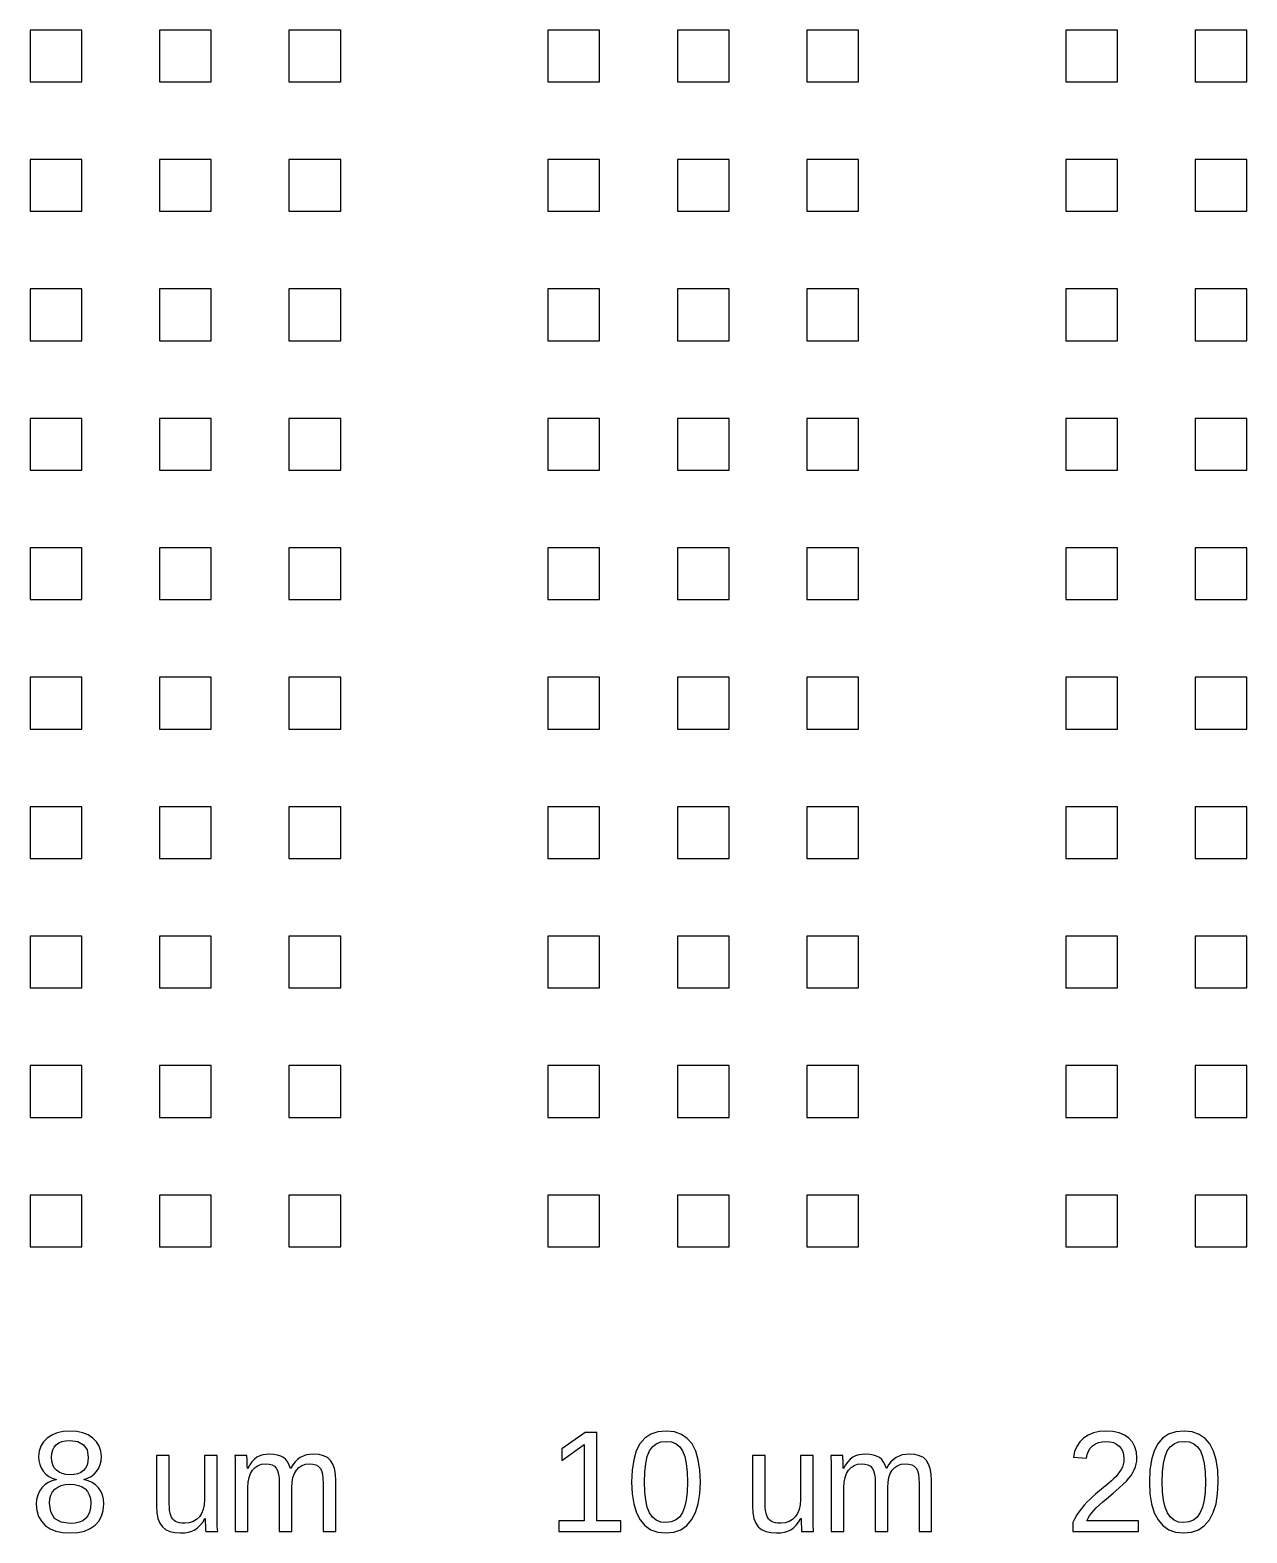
# Model space of a CAD drawing. Header units: metres. Extents: x -21500 to 21500, y -23900 to 23900.
# Drawn here: x 10400 to 15100, y -11905 to -6100 of the extents above; entities that cross this region are included whole.
import ezdxf

# ---------------------------------------------------------------- set-up
doc = ezdxf.new("R2010")
doc.units = ezdxf.units.M

msp = doc.modelspace()

# ---------------------------------------------------------------- linework, layer by layer
for p, q in [((10600, -6100), (10400, -6100)), ((10400, -6100), (10400, -6300)), ((10600, -6300), (10600, -6100)), ((11100, -6100), (10900, -6100)), ((10900, -6100), (10900, -6300)), ((11100, -6300), (11100, -6100)), ((11600, -6100), (11400, -6100)), ((11400, -6100), (11400, -6300)), ((11600, -6300), (11600, -6100)), ((12600, -6100), (12400, -6100)), ((12400, -6100), (12400, -6300)), ((12600, -6300), (12600, -6100)), ((13100, -6100), (12900, -6100)), ((12900, -6100), (12900, -6300)), ((13100, -6300), (13100, -6100)), ((13600, -6100), (13400, -6100)), ((13400, -6100), (13400, -6300)), ((13600, -6300), (13600, -6100)), ((14600, -6100), (14400, -6100)), ((14400, -6100), (14400, -6300)), ((14600, -6300), (14600, -6100)), ((15100, -6100), (14900, -6100)), ((14900, -6100), (14900, -6300)), ((15100, -6300), (15100, -6100)), ((10400, -6300), (10600, -6300)), ((10900, -6300), (11100, -6300)), ((11400, -6300), (11600, -6300)), ((12400, -6300), (12600, -6300)), ((12900, -6300), (13100, -6300)), ((13400, -6300), (13600, -6300)), ((14400, -6300), (14600, -6300)), ((14900, -6300), (15100, -6300)), ((10600, -6600), (10400, -6600)), ((10400, -6600), (10400, -6800)), ((10600, -6800), (10600, -6600)), ((11100, -6600), (10900, -6600)), ((10900, -6600), (10900, -6800)), ((11100, -6800), (11100, -6600)), ((11600, -6600), (11400, -6600)), ((11400, -6600), (11400, -6800)), ((11600, -6800), (11600, -6600)), ((12600, -6600), (12400, -6600)), ((12400, -6600), (12400, -6800)), ((12600, -6800), (12600, -6600)), ((13100, -6600), (12900, -6600)), ((12900, -6600), (12900, -6800)), ((13100, -6800), (13100, -6600)), ((13600, -6600), (13400, -6600)), ((13400, -6600), (13400, -6800)), ((13600, -6800), (13600, -6600)), ((14600, -6600), (14400, -6600)), ((14400, -6600), (14400, -6800)), ((14600, -6800), (14600, -6600)), ((15100, -6600), (14900, -6600)), ((14900, -6600), (14900, -6800)), ((15100, -6800), (15100, -6600)), ((10400, -6800), (10600, -6800)), ((10900, -6800), (11100, -6800)), ((11400, -6800), (11600, -6800)), ((12400, -6800), (12600, -6800)), ((12900, -6800), (13100, -6800)), ((13400, -6800), (13600, -6800)), ((14400, -6800), (14600, -6800)), ((14900, -6800), (15100, -6800)), ((10600, -7100), (10400, -7100)), ((10400, -7100), (10400, -7300)), ((10600, -7300), (10600, -7100)), ((11100, -7100), (10900, -7100)), ((10900, -7100), (10900, -7300)), ((11100, -7300), (11100, -7100)), ((11600, -7100), (11400, -7100)), ((11400, -7100), (11400, -7300)), ((11600, -7300), (11600, -7100)), ((12600, -7100), (12400, -7100)), ((12400, -7100), (12400, -7300)), ((12600, -7300), (12600, -7100)), ((13100, -7100), (12900, -7100)), ((12900, -7100), (12900, -7300)), ((13100, -7300), (13100, -7100)), ((13600, -7100), (13400, -7100)), ((13400, -7100), (13400, -7300)), ((13600, -7300), (13600, -7100)), ((14600, -7100), (14400, -7100)), ((14400, -7100), (14400, -7300)), ((14600, -7300), (14600, -7100)), ((15100, -7100), (14900, -7100)), ((14900, -7100), (14900, -7300)), ((15100, -7300), (15100, -7100)), ((10400, -7300), (10600, -7300)), ((10900, -7300), (11100, -7300)), ((11400, -7300), (11600, -7300)), ((12400, -7300), (12600, -7300)), ((12900, -7300), (13100, -7300)), ((13400, -7300), (13600, -7300)), ((14400, -7300), (14600, -7300)), ((14900, -7300), (15100, -7300)), ((10600, -7600), (10400, -7600)), ((10400, -7600), (10400, -7800)), ((10600, -7800), (10600, -7600)), ((11100, -7600), (10900, -7600)), ((10900, -7600), (10900, -7800)), ((11100, -7800), (11100, -7600)), ((11600, -7600), (11400, -7600)), ((11400, -7600), (11400, -7800)), ((11600, -7800), (11600, -7600)), ((12600, -7600), (12400, -7600)), ((12400, -7600), (12400, -7800)), ((12600, -7800), (12600, -7600)), ((13100, -7600), (12900, -7600)), ((12900, -7600), (12900, -7800)), ((13100, -7800), (13100, -7600)), ((13600, -7600), (13400, -7600)), ((13400, -7600), (13400, -7800)), ((13600, -7800), (13600, -7600)), ((14600, -7600), (14400, -7600)), ((14400, -7600), (14400, -7800)), ((14600, -7800), (14600, -7600)), ((15100, -7600), (14900, -7600)), ((14900, -7600), (14900, -7800)), ((15100, -7800), (15100, -7600)), ((10400, -7800), (10600, -7800)), ((10900, -7800), (11100, -7800)), ((11400, -7800), (11600, -7800)), ((12400, -7800), (12600, -7800)), ((12900, -7800), (13100, -7800)), ((13400, -7800), (13600, -7800)), ((14400, -7800), (14600, -7800)), ((14900, -7800), (15100, -7800)), ((10600, -8100), (10400, -8100)), ((10400, -8100), (10400, -8300)), ((10600, -8300), (10600, -8100)), ((11100, -8100), (10900, -8100)), ((10900, -8100), (10900, -8300)), ((11100, -8300), (11100, -8100)), ((11600, -8100), (11400, -8100)), ((11400, -8100), (11400, -8300)), ((11600, -8300), (11600, -8100)), ((12600, -8100), (12400, -8100)), ((12400, -8100), (12400, -8300)), ((12600, -8300), (12600, -8100)), ((13100, -8100), (12900, -8100)), ((12900, -8100), (12900, -8300)), ((13100, -8300), (13100, -8100)), ((13600, -8100), (13400, -8100)), ((13400, -8100), (13400, -8300)), ((13600, -8300), (13600, -8100)), ((14600, -8100), (14400, -8100)), ((14400, -8100), (14400, -8300)), ((14600, -8300), (14600, -8100)), ((15100, -8100), (14900, -8100)), ((14900, -8100), (14900, -8300)), ((15100, -8300), (15100, -8100)), ((10400, -8300), (10600, -8300)), ((10900, -8300), (11100, -8300)), ((11400, -8300), (11600, -8300)), ((12400, -8300), (12600, -8300)), ((12900, -8300), (13100, -8300)), ((13400, -8300), (13600, -8300)), ((14400, -8300), (14600, -8300)), ((14900, -8300), (15100, -8300)), ((10600, -8600), (10400, -8600)), ((10400, -8600), (10400, -8800)), ((10600, -8800), (10600, -8600)), ((11100, -8600), (10900, -8600)), ((10900, -8600), (10900, -8800)), ((11100, -8800), (11100, -8600)), ((11600, -8600), (11400, -8600)), ((11400, -8600), (11400, -8800)), ((11600, -8800), (11600, -8600)), ((12600, -8600), (12400, -8600)), ((12400, -8600), (12400, -8800)), ((12600, -8800), (12600, -8600)), ((13100, -8600), (12900, -8600)), ((12900, -8600), (12900, -8800)), ((13100, -8800), (13100, -8600)), ((13600, -8600), (13400, -8600)), ((13400, -8600), (13400, -8800)), ((13600, -8800), (13600, -8600)), ((14600, -8600), (14400, -8600)), ((14400, -8600), (14400, -8800)), ((14600, -8800), (14600, -8600)), ((15100, -8600), (14900, -8600)), ((14900, -8600), (14900, -8800)), ((15100, -8800), (15100, -8600)), ((10400, -8800), (10600, -8800)), ((10900, -8800), (11100, -8800)), ((11400, -8800), (11600, -8800)), ((12400, -8800), (12600, -8800)), ((12900, -8800), (13100, -8800)), ((13400, -8800), (13600, -8800)), ((14400, -8800), (14600, -8800)), ((14900, -8800), (15100, -8800)), ((10600, -9100), (10400, -9100)), ((10400, -9100), (10400, -9300)), ((10600, -9300), (10600, -9100)), ((11100, -9100), (10900, -9100)), ((10900, -9100), (10900, -9300)), ((11100, -9300), (11100, -9100)), ((11600, -9100), (11400, -9100)), ((11400, -9100), (11400, -9300)), ((11600, -9300), (11600, -9100)), ((12600, -9100), (12400, -9100)), ((12400, -9100), (12400, -9300)), ((12600, -9300), (12600, -9100)), ((13100, -9100), (12900, -9100)), ((12900, -9100), (12900, -9300)), ((13100, -9300), (13100, -9100)), ((13600, -9100), (13400, -9100)), ((13400, -9100), (13400, -9300)), ((13600, -9300), (13600, -9100)), ((14600, -9100), (14400, -9100)), ((14400, -9100), (14400, -9300)), ((14600, -9300), (14600, -9100)), ((15100, -9100), (14900, -9100)), ((14900, -9100), (14900, -9300)), ((15100, -9300), (15100, -9100)), ((10400, -9300), (10600, -9300)), ((10900, -9300), (11100, -9300)), ((11400, -9300), (11600, -9300)), ((12400, -9300), (12600, -9300)), ((12900, -9300), (13100, -9300)), ((13400, -9300), (13600, -9300)), ((14400, -9300), (14600, -9300)), ((14900, -9300), (15100, -9300)), ((10600, -9600), (10400, -9600)), ((10400, -9600), (10400, -9800)), ((10600, -9800), (10600, -9600)), ((11100, -9600), (10900, -9600)), ((10900, -9600), (10900, -9800)), ((11100, -9800), (11100, -9600)), ((11600, -9600), (11400, -9600)), ((11400, -9600), (11400, -9800)), ((11600, -9800), (11600, -9600)), ((12600, -9600), (12400, -9600)), ((12400, -9600), (12400, -9800)), ((12600, -9800), (12600, -9600)), ((13100, -9600), (12900, -9600)), ((12900, -9600), (12900, -9800)), ((13100, -9800), (13100, -9600)), ((13600, -9600), (13400, -9600)), ((13400, -9600), (13400, -9800)), ((13600, -9800), (13600, -9600)), ((14600, -9600), (14400, -9600)), ((14400, -9600), (14400, -9800)), ((14600, -9800), (14600, -9600)), ((15100, -9600), (14900, -9600)), ((14900, -9600), (14900, -9800)), ((15100, -9800), (15100, -9600)), ((10400, -9800), (10600, -9800)), ((10900, -9800), (11100, -9800)), ((11400, -9800), (11600, -9800)), ((12400, -9800), (12600, -9800)), ((12900, -9800), (13100, -9800)), ((13400, -9800), (13600, -9800)), ((14400, -9800), (14600, -9800)), ((14900, -9800), (15100, -9800)), ((10600, -10100), (10400, -10100)), ((10400, -10100), (10400, -10300)), ((10600, -10300), (10600, -10100)), ((11100, -10100), (10900, -10100)), ((10900, -10100), (10900, -10300)), ((11100, -10300), (11100, -10100)), ((11600, -10100), (11400, -10100)), ((11400, -10100), (11400, -10300)), ((11600, -10300), (11600, -10100)), ((12600, -10100), (12400, -10100)), ((12400, -10100), (12400, -10300)), ((12600, -10300), (12600, -10100)), ((13100, -10100), (12900, -10100)), ((12900, -10100), (12900, -10300)), ((13100, -10300), (13100, -10100)), ((13600, -10100), (13400, -10100)), ((13400, -10100), (13400, -10300)), ((13600, -10300), (13600, -10100)), ((14600, -10100), (14400, -10100)), ((14400, -10100), (14400, -10300)), ((14600, -10300), (14600, -10100)), ((15100, -10100), (14900, -10100)), ((14900, -10100), (14900, -10300)), ((15100, -10300), (15100, -10100)), ((10400, -10300), (10600, -10300)), ((10900, -10300), (11100, -10300)), ((11400, -10300), (11600, -10300)), ((12400, -10300), (12600, -10300)), ((12900, -10300), (13100, -10300)), ((13400, -10300), (13600, -10300)), ((14400, -10300), (14600, -10300)), ((14900, -10300), (15100, -10300)), ((10600, -10600), (10400, -10600)), ((10400, -10600), (10400, -10800)), ((10600, -10800), (10600, -10600)), ((11100, -10600), (10900, -10600)), ((10900, -10600), (10900, -10800)), ((11100, -10800), (11100, -10600)), ((11600, -10600), (11400, -10600)), ((11400, -10600), (11400, -10800)), ((11600, -10800), (11600, -10600)), ((12600, -10600), (12400, -10600)), ((12400, -10600), (12400, -10800)), ((12600, -10800), (12600, -10600)), ((13100, -10600), (12900, -10600)), ((12900, -10600), (12900, -10800)), ((13100, -10800), (13100, -10600)), ((13600, -10600), (13400, -10600)), ((13400, -10600), (13400, -10800)), ((13600, -10800), (13600, -10600)), ((14600, -10600), (14400, -10600)), ((14400, -10600), (14400, -10800)), ((14600, -10800), (14600, -10600)), ((15100, -10600), (14900, -10600)), ((14900, -10600), (14900, -10800)), ((15100, -10800), (15100, -10600)), ((10400, -10800), (10600, -10800)), ((10900, -10800), (11100, -10800)), ((11400, -10800), (11600, -10800)), ((12400, -10800), (12600, -10800)), ((12900, -10800), (13100, -10800)), ((13400, -10800), (13600, -10800)), ((14400, -10800), (14600, -10800)), ((14900, -10800), (15100, -10800)), ((10465.8, -11539.2), (10451.5, -11553.8)), ((10483.5, -11527.3), (10465.8, -11539.2)), ((10504.1, -11518.9), (10483.5, -11527.3)), ((10527.4, -11513.8), (10504.1, -11518.9)), ((10511.1, -11557.6), (10523.2, -11552.5)), ((10523.2, -11552.5), (10537.3, -11549.4)), ((10553.5, -11512.1), (10527.4, -11513.8)), ((10537.3, -11549.4), (10553.5, -11548.4)), ((10580.3, -11513.7), (10553.5, -11512.1)), ((10553.5, -11548.4), (10584.6, -11552.5)), ((10604, -11518.7), (10580.3, -11513.7)), ((10584.6, -11552.5), (10606.9, -11564.6)), ((10624.8, -11527), (10604, -11518.7)), ((10642.7, -11538.7), (10624.8, -11527)), ((10657, -11553.1), (10642.7, -11538.7)), ((12543.8, -11517.8), (12453.4, -11579.9)), ((12588.8, -11517.8), (12543.8, -11517.8)), ((12588.8, -11858.5), (12588.8, -11517.8)), ((12774, -11539.7), (12755.6, -11561.2)), ((12797.1, -11524.3), (12774, -11539.7)), ((12824.8, -11515.1), (12797.1, -11524.3)), ((12857.2, -11512.1), (12824.8, -11515.1)), ((12836.2, -11554), (12857.2, -11551.7)), ((12888.7, -11515.2), (12857.2, -11512.1)), ((12857.2, -11551.7), (12877.6, -11554)), ((12915.9, -11524.5), (12888.7, -11515.2)), ((12938.6, -11540), (12915.9, -11524.5)), ((12956.9, -11561.7), (12938.6, -11540)), ((14469, -11539.2), (14454, -11553.9)), ((14487, -11527.3), (14469, -11539.2)), ((14507.3, -11518.9), (14487, -11527.3)), ((14530.1, -11513.8), (14507.3, -11518.9)), ((14555.2, -11512.1), (14530.1, -11513.8)), ((14540.3, -11553.3), (14555.2, -11552.2)), ((14582.4, -11513.8), (14555.2, -11512.1)), ((14555.2, -11552.2), (14570.7, -11553.3)), ((14606.3, -11518.9), (14582.4, -11513.8)), ((14626.8, -11527.4), (14606.3, -11518.9)), ((14644, -11539.3), (14626.8, -11527.4)), ((14657.6, -11554.4), (14644, -11539.3)), ((14774, -11539.7), (14755.6, -11561.2)), ((14797.1, -11524.3), (14774, -11539.7)), ((14824.8, -11515.1), (14797.1, -11524.3)), ((14857.2, -11512.1), (14824.8, -11515.1)), ((14836.2, -11554), (14857.2, -11551.7)), ((14888.7, -11515.2), (14857.2, -11512.1)), ((14857.2, -11551.7), (14877.6, -11554)), ((14915.9, -11524.5), (14888.7, -11515.2)), ((14938.6, -11540), (14915.9, -11524.5)), ((14956.9, -11561.7), (14938.6, -11540)), ((10435.1, -11589.2), (10433.1, -11610)), ((10433.1, -11610), (10434.2, -11625.9)), ((10441.3, -11570.5), (10435.1, -11589.2)), ((10451.5, -11553.8), (10441.3, -11570.5)), ((10483, -11613.3), (10484.1, -11598.1)), ((10484.1, -11598.1), (10487.5, -11585)), ((10487.5, -11585), (10493.2, -11573.8)), ((10493.2, -11573.8), (10501.1, -11564.7)), ((10501.1, -11564.7), (10511.1, -11557.6)), ((10606.9, -11564.6), (10620.2, -11584.9)), ((10620.2, -11584.9), (10624.6, -11613.3)), ((10667.2, -11569.9), (10657, -11553.1)), ((10673.3, -11589.1), (10667.2, -11569.9)), ((10675.3, -11610.5), (10673.3, -11589.1)), ((10674.2, -11626.4), (10675.3, -11610.5)), ((10937.6, -11606.5), (10888.5, -11606.5)), ((10888.5, -11606.5), (10888.5, -11802.1)), ((10937.6, -11792.6), (10937.6, -11606.5)), ((11122.9, -11606.5), (11074.1, -11606.5)), ((11074.1, -11606.5), (11074.1, -11776.6)), ((11122.9, -11837.3), (11122.9, -11606.5)), ((11237.2, -11606.5), (11191.1, -11606.5)), ((11191.1, -11606.5), (11191.8, -11614.7)), ((11237.3, -11607.4), (11237.2, -11606.5)), ((11237.5, -11609), (11237.3, -11607.4)), ((11237.6, -11611.1), (11237.5, -11609)), ((11287, -11607.9), (11276.3, -11613.3)), ((11298.9, -11604.1), (11287, -11607.9)), ((11311.8, -11601.8), (11298.9, -11604.1)), ((11325.9, -11601), (11311.8, -11601.8)), ((11341.7, -11601.9), (11325.9, -11601)), ((11355.8, -11604.4), (11341.7, -11601.9)), ((11368.1, -11608.5), (11355.8, -11604.4)), ((11378.7, -11614.3), (11368.1, -11608.5)), ((11454.6, -11608.4), (11443.2, -11614.1)), ((11467.1, -11604.3), (11454.6, -11608.4)), ((11480.7, -11601.9), (11467.1, -11604.3)), ((11495.5, -11601), (11480.7, -11601.9)), ((11516.2, -11602.6), (11495.5, -11601)), ((11533.9, -11607.1), (11516.2, -11602.6)), ((11548.5, -11614.6), (11533.9, -11607.1)), ((12453.4, -11626), (12539.7, -11564.4)), ((12453.4, -11579.9), (12453.4, -11626)), ((12539.7, -11564.4), (12539.7, -11858.5)), ((12741.5, -11588.8), (12731.5, -11622.6)), ((12755.6, -11561.2), (12741.5, -11588.8)), ((12777.7, -11636.7), (12783.9, -11609.6)), ((12783.9, -11609.6), (12792.5, -11588.3)), ((12792.5, -11588.3), (12803.9, -11572.3)), ((12803.9, -11572.3), (12818.5, -11560.8)), ((12818.5, -11560.8), (12836.2, -11554)), ((12877.6, -11554), (12894.9, -11561)), ((12894.9, -11561), (12909.1, -11572.6)), ((12909.1, -11572.6), (12920.2, -11588.8)), ((12920.2, -11588.8), (12928.6, -11610.3)), ((12928.6, -11610.3), (12934.6, -11637.4)), ((12970.9, -11589.5), (12956.9, -11561.7)), ((12981, -11623.3), (12970.9, -11589.5)), ((13239.4, -11606.5), (13190.3, -11606.5)), ((13190.3, -11606.5), (13190.3, -11802.1)), ((13239.4, -11792.6), (13239.4, -11606.5)), ((13424.7, -11606.5), (13375.8, -11606.5)), ((13375.8, -11606.5), (13375.8, -11776.6)), ((13424.7, -11837.3), (13424.7, -11606.5)), ((13538.9, -11606.5), (13492.8, -11606.5)), ((13492.8, -11606.5), (13493.5, -11614.7)), ((13539.1, -11607.4), (13538.9, -11606.5)), ((13539.2, -11609), (13539.1, -11607.4)), ((13539.3, -11611.1), (13539.2, -11609)), ((13588.7, -11607.9), (13578, -11613.3)), ((13600.6, -11604.1), (13588.7, -11607.9)), ((13613.6, -11601.8), (13600.6, -11604.1)), ((13627.7, -11601), (13613.6, -11601.8)), ((13643.5, -11601.9), (13627.7, -11601)), ((13657.5, -11604.4), (13643.5, -11601.9)), ((13669.8, -11608.5), (13657.5, -11604.4)), ((13680.4, -11614.3), (13669.8, -11608.5)), ((13756.3, -11608.4), (13745, -11614.1)), ((13768.8, -11604.3), (13756.3, -11608.4)), ((13782.4, -11601.9), (13768.8, -11604.3)), ((13797.2, -11601), (13782.4, -11601.9)), ((13817.9, -11602.6), (13797.2, -11601)), ((13835.6, -11607.1), (13817.9, -11602.6)), ((13850.3, -11614.6), (13835.6, -11607.1)), ((14434.6, -11590.4), (14430.1, -11612.2)), ((14442.6, -11571), (14434.6, -11590.4)), ((14454, -11553.9), (14442.6, -11571)), ((14480, -11616.8), (14482.8, -11602.3)), ((14482.8, -11602.3), (14487.7, -11589.6)), ((14487.7, -11589.6), (14494.7, -11578.5)), ((14494.7, -11578.5), (14503.8, -11569.2)), ((14503.8, -11569.2), (14514.6, -11561.8)), ((14514.6, -11561.8), (14526.7, -11556.5)), ((14526.7, -11556.5), (14540.3, -11553.3)), ((14570.7, -11553.3), (14584.4, -11556.6)), ((14584.4, -11556.6), (14596.3, -11562)), ((14596.3, -11562), (14606.4, -11569.6)), ((14606.4, -11569.6), (14614.5, -11579.1)), ((14614.5, -11579.1), (14620.3, -11590.5)), ((14620.3, -11590.5), (14623.7, -11603.6)), ((14623.7, -11603.6), (14624.9, -11618.4)), ((14667.3, -11572.3), (14657.6, -11554.4)), ((14673.1, -11593.1), (14667.3, -11572.3)), ((14675.1, -11616.8), (14673.1, -11593.1)), ((14741.5, -11588.8), (14731.5, -11622.6)), ((14755.6, -11561.2), (14741.5, -11588.8)), ((14777.7, -11636.7), (14783.9, -11609.6)), ((14783.9, -11609.6), (14792.5, -11588.3)), ((14792.5, -11588.3), (14803.9, -11572.3)), ((14803.9, -11572.3), (14818.5, -11560.8)), ((14818.5, -11560.8), (14836.2, -11554)), ((14877.6, -11554), (14894.9, -11561)), ((14894.9, -11561), (14909.1, -11572.6)), ((14909.1, -11572.6), (14920.2, -11588.8)), ((14920.2, -11588.8), (14928.6, -11610.3)), ((14928.6, -11610.3), (14934.6, -11637.4)), ((14970.9, -11589.5), (14956.9, -11561.7)), ((14981, -11623.3), (14970.9, -11589.5)), ((10434.2, -11625.9), (10437.6, -11640.7)), ((10437.6, -11640.7), (10443.2, -11654.5)), ((10443.2, -11654.5), (10451.1, -11667.2)), ((10451.1, -11667.2), (10461, -11678.4)), ((10484.2, -11628.7), (10483, -11613.3)), ((10487.7, -11642.2), (10484.2, -11628.7)), ((10493.5, -11653.7), (10487.7, -11642.2)), ((10501.6, -11663.3), (10493.5, -11653.7)), ((10511.8, -11670.8), (10501.6, -11663.3)), ((10606.6, -11664.7), (10596.5, -11671.6)), ((10614.5, -11655.5), (10606.6, -11664.7)), ((10620.1, -11643.9), (10614.5, -11655.5)), ((10623.5, -11629.8), (10620.1, -11643.9)), ((10624.6, -11613.3), (10623.5, -11629.8)), ((10647.3, -11678.9), (10657.2, -11667.8)), ((10657.2, -11667.8), (10665.1, -11655.1)), ((10665.1, -11655.1), (10670.8, -11641.3)), ((10670.8, -11641.3), (10674.2, -11626.4)), ((11191.8, -11614.7), (11192.3, -11627.8)), ((11192.3, -11627.8), (11192.6, -11646)), ((11192.6, -11646), (11192.7, -11669.1)), ((11237.8, -11613.8), (11237.6, -11611.1)), ((11237.9, -11616.9), (11237.8, -11613.8)), ((11238.1, -11620.2), (11237.9, -11616.9)), ((11238.2, -11623.7), (11238.1, -11620.2)), ((11238.4, -11627.5), (11238.2, -11623.7)), ((11238.6, -11632.2), (11238.4, -11627.5)), ((11238.9, -11638.7), (11238.6, -11632.2)), ((11239.1, -11646.8), (11238.9, -11638.7)), ((11239.4, -11656.7), (11239.1, -11646.8)), ((11240.2, -11656.7), (11239.4, -11656.7)), ((11248.3, -11642.2), (11240.2, -11656.7)), ((11257.1, -11630.2), (11248.3, -11642.2)), ((11251.5, -11675.8), (11259.5, -11662.6)), ((11266.4, -11620.5), (11257.1, -11630.2)), ((11259.5, -11662.6), (11269.4, -11652.2)), ((11276.3, -11613.3), (11266.4, -11620.5)), ((11269.4, -11652.2), (11280.9, -11644.7)), ((11280.9, -11644.7), (11294, -11640.2)), ((11294, -11640.2), (11308.8, -11638.8)), ((11308.8, -11638.8), (11322.9, -11639.8)), ((11322.9, -11639.8), (11334.5, -11642.8)), ((11334.5, -11642.8), (11343.9, -11647.9)), ((11343.9, -11647.9), (11350.9, -11655)), ((11350.9, -11655), (11356, -11664.8)), ((11356, -11664.8), (11359.6, -11677.9)), ((11387.6, -11622), (11378.7, -11614.3)), ((11395.1, -11631.6), (11387.6, -11622)), ((11401.1, -11643.1), (11395.1, -11631.6)), ((11405.7, -11656.7), (11401.1, -11643.1)), ((11406.5, -11656.7), (11405.7, -11656.7)), ((11414.5, -11642.9), (11406.5, -11656.7)), ((11423.3, -11631.2), (11414.5, -11642.9)), ((11420.8, -11675.6), (11428.6, -11662.5)), ((11432.9, -11621.6), (11423.3, -11631.2)), ((11428.6, -11662.5), (11438.4, -11652.1)), ((11443.2, -11614.1), (11432.9, -11621.6)), ((11438.4, -11652.1), (11449.9, -11644.7)), ((11449.9, -11644.7), (11463.3, -11640.2)), ((11463.3, -11640.2), (11478.4, -11638.8)), ((11478.4, -11638.8), (11492.4, -11639.8)), ((11492.4, -11639.8), (11504.1, -11642.8)), ((11504.1, -11642.8), (11513.4, -11647.9)), ((11513.4, -11647.9), (11520.4, -11655)), ((11520.4, -11655), (11525.5, -11664.8)), ((11525.5, -11664.8), (11529.2, -11677.9)), ((11560.2, -11625.2), (11548.5, -11614.6)), ((11569, -11639.2), (11560.2, -11625.2)), ((11575.3, -11657.1), (11569, -11639.2)), ((11579.1, -11678.8), (11575.3, -11657.1)), ((12725.4, -11662.6), (12723.4, -11708.7)), ((12731.5, -11622.6), (12725.4, -11662.6)), ((12774, -11669.8), (12777.7, -11636.7)), ((12934.6, -11637.4), (12938.2, -11670.2)), ((12987, -11663), (12981, -11623.3)), ((12989, -11708.7), (12987, -11663)), ((13493.5, -11614.7), (13494, -11627.8)), ((13494, -11627.8), (13494.4, -11646)), ((13494.4, -11646), (13494.5, -11669.1)), ((13539.5, -11613.8), (13539.3, -11611.1)), ((13539.6, -11616.9), (13539.5, -11613.8)), ((13539.8, -11620.2), (13539.6, -11616.9)), ((13540, -11623.7), (13539.8, -11620.2)), ((13540.2, -11627.5), (13540, -11623.7)), ((13540.4, -11632.2), (13540.2, -11627.5)), ((13540.6, -11638.7), (13540.4, -11632.2)), ((13540.9, -11646.8), (13540.6, -11638.7)), ((13541.1, -11656.7), (13540.9, -11646.8)), ((13541.9, -11656.7), (13541.1, -11656.7)), ((13550.1, -11642.2), (13541.9, -11656.7)), ((13558.8, -11630.2), (13550.1, -11642.2)), ((13553.2, -11675.8), (13561.2, -11662.6)), ((13568.1, -11620.5), (13558.8, -11630.2)), ((13561.2, -11662.6), (13571.1, -11652.2)), ((13578, -11613.3), (13568.1, -11620.5)), ((13571.1, -11652.2), (13582.6, -11644.7)), ((13582.6, -11644.7), (13595.8, -11640.2)), ((13595.8, -11640.2), (13610.6, -11638.8)), ((13610.6, -11638.8), (13624.6, -11639.8)), ((13624.6, -11639.8), (13636.3, -11642.8)), ((13636.3, -11642.8), (13645.6, -11647.9)), ((13645.6, -11647.9), (13652.6, -11655)), ((13652.6, -11655), (13657.7, -11664.8)), ((13657.7, -11664.8), (13661.4, -11677.9)), ((13689.4, -11622), (13680.4, -11614.3)), ((13696.9, -11631.6), (13689.4, -11622)), ((13702.9, -11643.1), (13696.9, -11631.6)), ((13707.4, -11656.7), (13702.9, -11643.1)), ((13708.2, -11656.7), (13707.4, -11656.7)), ((13716.2, -11642.9), (13708.2, -11656.7)), ((13725, -11631.2), (13716.2, -11642.9)), ((13722.6, -11675.6), (13730.3, -11662.5)), ((13734.6, -11621.6), (13725, -11631.2)), ((13730.3, -11662.5), (13740.1, -11652.1)), ((13745, -11614.1), (13734.6, -11621.6)), ((13740.1, -11652.1), (13751.7, -11644.7)), ((13751.7, -11644.7), (13765, -11640.2)), ((13765, -11640.2), (13780.1, -11638.8)), ((13780.1, -11638.8), (13794.1, -11639.8)), ((13794.1, -11639.8), (13805.8, -11642.8)), ((13805.8, -11642.8), (13815.2, -11647.9)), ((13815.2, -11647.9), (13822.2, -11655)), ((13822.2, -11655), (13827.3, -11664.8)), ((13827.3, -11664.8), (13830.9, -11677.9)), ((13861.9, -11625.2), (13850.3, -11614.6)), ((13870.7, -11639.2), (13861.9, -11625.2)), ((13877.1, -11657.1), (13870.7, -11639.2)), ((13880.9, -11678.8), (13877.1, -11657.1)), ((14430.1, -11612.2), (14480, -11616.8)), ((14614.2, -11660.2), (14608.4, -11669.3)), ((14618.9, -11650.7), (14614.2, -11660.2)), ((14622.2, -11640.5), (14618.9, -11650.7)), ((14624.2, -11629.8), (14622.2, -11640.5)), ((14624.9, -11618.4), (14624.2, -11629.8)), ((14659.2, -11672), (14664.9, -11661)), ((14664.9, -11661), (14669.4, -11650)), ((14669.4, -11650), (14672.5, -11639)), ((14672.5, -11639), (14674.4, -11627.9)), ((14674.4, -11627.9), (14675.1, -11616.8)), ((14725.4, -11662.6), (14723.4, -11708.7)), ((14731.5, -11622.6), (14725.4, -11662.6)), ((14774, -11669.8), (14777.7, -11636.7)), ((14934.6, -11637.4), (14938.2, -11670.2)), ((14987, -11663), (14981, -11623.3)), ((14989, -11708.7), (14987, -11663)), ((10457, -11719.5), (10445.6, -11731)), ((10470, -11710.5), (10457, -11719.5)), ((10461, -11678.4), (10472.5, -11687.4)), ((10484.4, -11704), (10470, -11710.5)), ((10472.5, -11687.4), (10485.6, -11694.3)), ((10500.4, -11700.1), (10484.4, -11704)), ((10485.6, -11694.3), (10500.4, -11699)), ((10500.4, -11699), (10500.4, -11700.1)), ((10507, -11728.1), (10520.4, -11722)), ((10524, -11676.2), (10511.8, -11670.8)), ((10520.4, -11722), (10536, -11718.4)), ((10538.1, -11679.5), (10524, -11676.2)), ((10536, -11718.4), (10553.5, -11717.2)), ((10554.1, -11680.5), (10538.1, -11679.5)), ((10553.5, -11717.2), (10571.6, -11718.3)), ((10570.3, -11679.5), (10554.1, -11680.5)), ((10584.4, -11676.6), (10570.3, -11679.5)), ((10571.6, -11718.3), (10587.5, -11721.7)), ((10596.5, -11671.6), (10584.4, -11676.6)), ((10587.5, -11721.7), (10601.3, -11727.3)), ((10607.5, -11698.4), (10622.4, -11694.2)), ((10607.5, -11699.5), (10607.5, -11698.4)), ((10624.8, -11703.7), (10607.5, -11699.5)), ((10622.4, -11694.2), (10635.7, -11687.7)), ((10640.1, -11710.3), (10624.8, -11703.7)), ((10635.7, -11687.7), (10647.3, -11678.9)), ((10653.3, -11719.2), (10640.1, -11710.3)), ((10664.5, -11730.6), (10653.3, -11719.2)), ((11192.7, -11669.1), (11192.7, -11900)), ((11241.3, -11729.9), (11242.4, -11709.4)), ((11242.4, -11709.4), (11245.8, -11691.4)), ((11245.8, -11691.4), (11251.5, -11675.8)), ((11359.6, -11677.9), (11361.8, -11694.3)), ((11361.8, -11694.3), (11362.5, -11713.9)), ((11362.5, -11713.9), (11362.5, -11900)), ((11410.8, -11729.9), (11411.9, -11709.3)), ((11411.9, -11709.3), (11415.3, -11691.2)), ((11415.3, -11691.2), (11420.8, -11675.6)), ((11529.2, -11677.9), (11531.4, -11694.3)), ((11531.4, -11694.3), (11532.1, -11713.9)), ((11532.1, -11713.9), (11532.1, -11900)), ((11580.4, -11704.4), (11579.1, -11678.8)), ((11580.4, -11900), (11580.4, -11704.4)), ((12723.4, -11708.7), (12725.5, -11754)), ((12772.8, -11708.7), (12774, -11669.8)), ((12774.1, -11746.7), (12772.8, -11708.7)), ((12939.4, -11708.7), (12938.1, -11746)), ((12938.2, -11670.2), (12939.4, -11708.7)), ((12986.9, -11753.8), (12989, -11708.7)), ((13494.5, -11669.1), (13494.5, -11900)), ((13543, -11729.9), (13544.1, -11709.4)), ((13544.1, -11709.4), (13547.6, -11691.4)), ((13547.6, -11691.4), (13553.2, -11675.8)), ((13661.4, -11677.9), (13663.5, -11694.3)), ((13663.5, -11694.3), (13664.3, -11713.9)), ((13664.3, -11713.9), (13664.3, -11900)), ((13712.6, -11729.9), (13713.7, -11709.3)), ((13713.7, -11709.3), (13717, -11691.2)), ((13717, -11691.2), (13722.6, -11675.6)), ((13830.9, -11677.9), (13833.1, -11694.3)), ((13833.1, -11694.3), (13833.8, -11713.9)), ((13833.8, -11713.9), (13833.8, -11900)), ((13882.1, -11704.4), (13880.9, -11678.8)), ((13882.1, -11900), (13882.1, -11704.4)), ((14557.7, -11720.7), (14547.2, -11729.1)), ((14567.7, -11712.3), (14557.7, -11720.7)), ((14577.2, -11703.9), (14567.7, -11712.3)), ((14586.1, -11695.5), (14577.2, -11703.9)), ((14594.4, -11686.9), (14586.1, -11695.5)), ((14601.8, -11678.2), (14594.4, -11686.9)), ((14608.4, -11669.3), (14601.8, -11678.2)), ((14605.4, -11733), (14622.3, -11717.4)), ((14622.3, -11717.4), (14634.7, -11704.9)), ((14634.7, -11704.9), (14644.1, -11694)), ((14644.1, -11694), (14652.3, -11683)), ((14652.3, -11683), (14659.2, -11672)), ((14723.4, -11708.7), (14725.5, -11754)), ((14772.8, -11708.7), (14774, -11669.8)), ((14774.1, -11746.7), (14772.8, -11708.7)), ((14939.4, -11708.7), (14938.1, -11746)), ((14938.2, -11670.2), (14939.4, -11708.7)), ((14986.9, -11753.8), (14989, -11708.7)), ((10425.5, -11776), (10424.1, -11793.9)), ((10429.5, -11759.5), (10425.5, -11776)), ((10436.2, -11744.5), (10429.5, -11759.5)), ((10445.6, -11731), (10436.2, -11744.5)), ((10474.6, -11789.9), (10475.9, -11773.8)), ((10475.9, -11773.8), (10479.8, -11759.6)), ((10479.8, -11759.6), (10486.4, -11747.2)), ((10486.4, -11747.2), (10495.5, -11736.6)), ((10495.5, -11736.6), (10507, -11728.1)), ((10601.3, -11727.3), (10613, -11735.2)), ((10613, -11735.2), (10622.2, -11745.3)), ((10622.2, -11745.3), (10628.8, -11757.6)), ((10628.8, -11757.6), (10632.8, -11772.1)), ((10632.8, -11772.1), (10634.1, -11788.8)), ((10673.4, -11743.9), (10664.5, -11730.6)), ((10679.8, -11758.8), (10673.4, -11743.9)), ((10683.6, -11775.3), (10679.8, -11758.8)), ((10684.8, -11793.4), (10683.6, -11775.3)), ((11074.1, -11776.6), (11072.8, -11796.8)), ((11241.3, -11900), (11241.3, -11729.9)), ((11410.8, -11900), (11410.8, -11729.9)), ((12725.5, -11754), (12731.7, -11793.5)), ((12777.8, -11779.2), (12774.1, -11746.7)), ((12784, -11806.3), (12777.8, -11779.2)), ((12934.4, -11778.2), (12928.1, -11805.2)), ((12938.1, -11746), (12934.4, -11778.2)), ((12980.6, -11793.2), (12986.9, -11753.8)), ((13375.8, -11776.6), (13374.6, -11796.8)), ((13543, -11900), (13543, -11729.9)), ((13712.6, -11900), (13712.6, -11729.9)), ((14492.8, -11775.7), (14482.2, -11786.4)), ((14503.6, -11765.6), (14492.8, -11775.7)), ((14514.6, -11755.9), (14503.6, -11765.6)), ((14525.5, -11746.6), (14514.6, -11755.9)), ((14536.4, -11737.7), (14525.5, -11746.6)), ((14547.2, -11729.1), (14536.4, -11737.7)), ((14543.1, -11785.5), (14557.9, -11773)), ((14557.9, -11773), (14583.9, -11751.5)), ((14583.9, -11751.5), (14605.4, -11733)), ((14725.5, -11754), (14731.7, -11793.5)), ((14777.8, -11779.2), (14774.1, -11746.7)), ((14784, -11806.3), (14777.8, -11779.2)), ((14934.4, -11778.2), (14928.1, -11805.2)), ((14938.1, -11746), (14934.4, -11778.2)), ((14980.6, -11793.2), (14986.9, -11753.8)), ((10424.1, -11793.9), (10426.3, -11819.1)), ((10426.3, -11819.1), (10432.8, -11841.3)), ((10432.8, -11841.3), (10443.6, -11860.4)), ((10479.6, -11824.4), (10474.6, -11789.9)), ((10494.7, -11849.1), (10479.6, -11824.4)), ((10623.1, -11838.7), (10614.6, -11849.7)), ((10629.2, -11824.9), (10623.1, -11838.7)), ((10632.9, -11808.2), (10629.2, -11824.9)), ((10634.1, -11788.8), (10632.9, -11808.2)), ((10665.9, -11859.6), (10676.4, -11840.5)), ((10676.4, -11840.5), (10682.7, -11818.4)), ((10682.7, -11818.4), (10684.8, -11793.4)), ((10888.5, -11802.1), (10889.9, -11827.8)), ((10889.9, -11827.8), (10894.1, -11849.6)), ((10938, -11806.3), (10937.6, -11792.6)), ((10939.1, -11818.3), (10938, -11806.3)), ((10940.9, -11828.8), (10939.1, -11818.3)), ((10943.3, -11837.6), (10940.9, -11828.8)), ((10946.6, -11845), (10943.3, -11837.6)), ((11062.7, -11830.3), (11053.8, -11843.6)), ((11069, -11814.7), (11062.7, -11830.3)), ((11072.8, -11796.8), (11069, -11814.7)), ((11123, -11860.5), (11122.9, -11837.3)), ((12731.7, -11793.5), (12742.1, -11827.3)), ((12742.1, -11827.3), (12756.5, -11855.2)), ((12792.7, -11827.8), (12784, -11806.3)), ((12804.2, -11844.3), (12792.7, -11827.8)), ((12919.3, -11827), (12907.8, -11843.9)), ((12928.1, -11805.2), (12919.3, -11827)), ((12955.2, -11855), (12970, -11826.9)), ((12970, -11826.9), (12980.6, -11793.2)), ((13190.3, -11802.1), (13191.7, -11827.8)), ((13191.7, -11827.8), (13195.9, -11849.6)), ((13239.7, -11806.3), (13239.4, -11792.6)), ((13240.8, -11818.3), (13239.7, -11806.3)), ((13242.6, -11828.8), (13240.8, -11818.3)), ((13245.1, -11837.6), (13242.6, -11828.8)), ((13248.3, -11845), (13245.1, -11837.6)), ((13364.4, -11830.3), (13355.5, -11843.6)), ((13370.7, -11814.7), (13364.4, -11830.3)), ((13374.6, -11796.8), (13370.7, -11814.7)), ((13424.8, -11860.5), (13424.7, -11837.3)), ((14443.3, -11835.7), (14435.2, -11850.1)), ((14452.1, -11822.1), (14443.3, -11835.7)), ((14461.7, -11809.5), (14452.1, -11822.1)), ((14471.8, -11797.7), (14461.7, -11809.5)), ((14482.2, -11786.4), (14471.8, -11797.7)), ((14486.4, -11848.9), (14492.4, -11839.1)), ((14492.4, -11839.1), (14499.7, -11829.2)), ((14499.7, -11829.2), (14508.2, -11819)), ((14508.2, -11819), (14518.3, -11808.5)), ((14518.3, -11808.5), (14529.9, -11797.3)), ((14529.9, -11797.3), (14543.1, -11785.5)), ((14731.7, -11793.5), (14742.1, -11827.3)), ((14742.1, -11827.3), (14756.5, -11855.2)), ((14792.7, -11827.8), (14784, -11806.3)), ((14804.2, -11844.3), (14792.7, -11827.8)), ((14919.3, -11827), (14907.8, -11843.9)), ((14928.1, -11805.2), (14919.3, -11827)), ((14955.2, -11855), (14970, -11826.9)), ((14970, -11826.9), (14980.6, -11793.2)), ((10443.6, -11860.4), (10458.7, -11876.4)), ((10458.7, -11876.4), (10477.7, -11889.1)), ((10477.7, -11889.1), (10500, -11898.2)), ((10519.9, -11863.9), (10494.7, -11849.1)), ((10500, -11898.2), (10525.6, -11903.6)), ((10555.2, -11868.8), (10519.9, -11863.9)), ((10573.8, -11867.6), (10555.2, -11868.8)), ((10590, -11864), (10573.8, -11867.6)), ((10584.3, -11903.6), (10610.2, -11898)), ((10603.5, -11858), (10590, -11864)), ((10614.6, -11849.7), (10603.5, -11858)), ((10610.2, -11898), (10632.6, -11888.8)), ((10632.6, -11888.8), (10651.2, -11875.9)), ((10651.2, -11875.9), (10665.9, -11859.6)), ((10894.1, -11849.6), (10901.1, -11867.5)), ((10901.1, -11867.5), (10910.9, -11881.4)), ((10910.9, -11881.4), (10923.7, -11891.9)), ((10923.7, -11891.9), (10939.8, -11899.4)), ((10939.8, -11899.4), (10959.1, -11903.9)), ((10950.7, -11851.4), (10946.6, -11845)), ((10955.7, -11856.6), (10950.7, -11851.4)), ((10961.5, -11860.7), (10955.7, -11856.6)), ((10968.5, -11863.8), (10961.5, -11860.7)), ((10976.9, -11866), (10968.5, -11863.8)), ((10986.8, -11867.3), (10976.9, -11866)), ((10998.1, -11867.7), (10986.8, -11867.3)), ((11014.8, -11866.2), (10998.1, -11867.7)), ((11011.7, -11902.3), (11024.8, -11898.3)), ((11029.7, -11861.7), (11014.8, -11866.2)), ((11024.8, -11898.3), (11036.5, -11892.8)), ((11042.7, -11854.1), (11029.7, -11861.7)), ((11036.5, -11892.8), (11047.3, -11885.4)), ((11053.8, -11843.6), (11042.7, -11854.1)), ((11047.3, -11885.4), (11057.3, -11875.8)), ((11057.3, -11875.8), (11066.7, -11863.9)), ((11066.7, -11863.9), (11075.5, -11849.8)), ((11075.5, -11849.8), (11076.3, -11849.8)), ((11076.3, -11849.8), (11076.5, -11859.7)), ((11076.5, -11859.7), (11076.8, -11867.8)), ((11076.8, -11867.8), (11077, -11874.3)), ((11077, -11874.3), (11077.2, -11879)), ((11077.2, -11879), (11077.4, -11882.7)), ((11077.4, -11882.7), (11077.6, -11886.3)), ((11077.6, -11886.3), (11077.8, -11889.6)), ((11077.8, -11889.6), (11077.9, -11892.7)), ((11077.9, -11892.7), (11078, -11895.4)), ((11078, -11895.4), (11078.2, -11897.5)), ((11078.2, -11897.5), (11078.3, -11899)), ((11078.3, -11899), (11078.4, -11900)), ((11078.4, -11900), (11124.6, -11900)), ((11123.3, -11878.6), (11123, -11860.5)), ((11123.8, -11891.8), (11123.3, -11878.6)), ((11124.6, -11900), (11123.8, -11891.8)), ((11192.7, -11900), (11241.3, -11900)), ((11362.5, -11900), (11410.8, -11900)), ((11532.1, -11900), (11580.4, -11900)), ((12539.7, -11858.5), (12442.3, -11858.5)), ((12442.3, -11858.5), (12442.3, -11900)), ((12442.3, -11900), (12681.9, -11900)), ((12681.9, -11858.5), (12588.8, -11858.5)), ((12681.9, -11900), (12681.9, -11858.5)), ((12756.5, -11855.2), (12775.1, -11877.2)), ((12775.1, -11877.2), (12797.8, -11892.9)), ((12797.8, -11892.9), (12824.6, -11902.3)), ((12818.6, -11856.1), (12804.2, -11844.3)), ((12835.9, -11863.2), (12818.6, -11856.1)), ((12856.1, -11865.5), (12835.9, -11863.2)), ((12876.2, -11863.1), (12856.1, -11865.5)), ((12893.5, -11855.9), (12876.2, -11863.1)), ((12886.5, -11902.3), (12913.4, -11892.8)), ((12907.8, -11843.9), (12893.5, -11855.9)), ((12913.4, -11892.8), (12936.3, -11877)), ((12936.3, -11877), (12955.2, -11855)), ((13195.9, -11849.6), (13202.9, -11867.5)), ((13202.9, -11867.5), (13212.7, -11881.4)), ((13212.7, -11881.4), (13225.5, -11891.9)), ((13225.5, -11891.9), (13241.5, -11899.4)), ((13241.5, -11899.4), (13260.8, -11903.9)), ((13252.5, -11851.4), (13248.3, -11845)), ((13257.4, -11856.6), (13252.5, -11851.4)), ((13263.3, -11860.7), (13257.4, -11856.6)), ((13270.2, -11863.8), (13263.3, -11860.7)), ((13278.6, -11866), (13270.2, -11863.8)), ((13288.5, -11867.3), (13278.6, -11866)), ((13299.9, -11867.7), (13288.5, -11867.3)), ((13316.6, -11866.2), (13299.9, -11867.7)), ((13313.5, -11902.3), (13326.5, -11898.3)), ((13331.4, -11861.7), (13316.6, -11866.2)), ((13326.5, -11898.3), (13338.3, -11892.8)), ((13344.4, -11854.1), (13331.4, -11861.7)), ((13338.3, -11892.8), (13349, -11885.4)), ((13355.5, -11843.6), (13344.4, -11854.1)), ((13349, -11885.4), (13359, -11875.8)), ((13359, -11875.8), (13368.5, -11863.9)), ((13368.5, -11863.9), (13377.2, -11849.8)), ((13377.2, -11849.8), (13378, -11849.8)), ((13378, -11849.8), (13378.3, -11859.7)), ((13378.3, -11859.7), (13378.5, -11867.8)), ((13378.5, -11867.8), (13378.7, -11874.3)), ((13378.7, -11874.3), (13379, -11879)), ((13379, -11879), (13379.1, -11882.7)), ((13379.1, -11882.7), (13379.3, -11886.3)), ((13379.3, -11886.3), (13379.5, -11889.6)), ((13379.5, -11889.6), (13379.6, -11892.7)), ((13379.6, -11892.7), (13379.8, -11895.4)), ((13379.8, -11895.4), (13379.9, -11897.5)), ((13379.9, -11897.5), (13380, -11899)), ((13380, -11899), (13380.2, -11900)), ((13380.2, -11900), (13426.3, -11900)), ((13425.1, -11878.6), (13424.8, -11860.5)), ((13425.6, -11891.8), (13425.1, -11878.6)), ((13426.3, -11900), (13425.6, -11891.8)), ((13494.5, -11900), (13543, -11900)), ((13664.3, -11900), (13712.6, -11900)), ((13833.8, -11900), (13882.1, -11900)), ((14435.2, -11850.1), (14427.9, -11865.5)), ((14427.9, -11865.5), (14427.9, -11900)), ((14427.9, -11900), (14681, -11900)), ((14481.7, -11858.5), (14486.4, -11848.9)), ((14681, -11858.5), (14481.7, -11858.5)), ((14681, -11900), (14681, -11858.5)), ((14756.5, -11855.2), (14775.1, -11877.2)), ((14775.1, -11877.2), (14797.8, -11892.9)), ((14797.8, -11892.9), (14824.6, -11902.3)), ((14818.6, -11856.1), (14804.2, -11844.3)), ((14835.9, -11863.2), (14818.6, -11856.1)), ((14856.1, -11865.5), (14835.9, -11863.2)), ((14876.2, -11863.1), (14856.1, -11865.5)), ((14893.5, -11855.9), (14876.2, -11863.1)), ((14886.5, -11902.3), (14913.4, -11892.8)), ((14907.8, -11843.9), (14893.5, -11855.9)), ((14913.4, -11892.8), (14936.3, -11877)), ((14936.3, -11877), (14955.2, -11855)), ((10525.6, -11903.6), (10554.6, -11905.4)), ((10554.6, -11905.4), (10584.3, -11903.6)), ((10959.1, -11903.9), (10981.6, -11905.4)), ((10981.6, -11905.4), (10997.3, -11904.6)), ((10997.3, -11904.6), (11011.7, -11902.3)), ((12824.6, -11902.3), (12855.5, -11905.4)), ((12855.5, -11905.4), (12886.5, -11902.3)), ((13260.8, -11903.9), (13283.3, -11905.4)), ((13283.3, -11905.4), (13299.1, -11904.6)), ((13299.1, -11904.6), (13313.5, -11902.3)), ((14824.6, -11902.3), (14855.5, -11905.4)), ((14855.5, -11905.4), (14886.5, -11902.3))]:
    msp.add_line(p, q)

doc.saveas('drawing.dxf')
